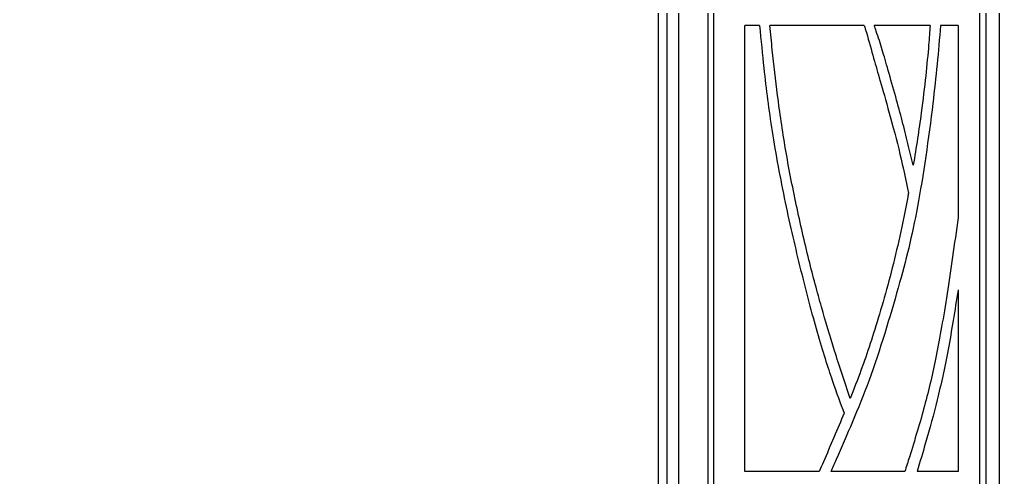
# Model space of a CAD drawing. Extents: x 0 to 80.9, y -7.4 to 60.
# Drawn here: x 19.25 to 38.5, y 30.04 to 39.04 of the extents above; entities that cross this region are included whole.
import ezdxf

# ---------------------------------------------------------------- set-up
doc = ezdxf.new("R2010")
doc.units = 0
doc.header["$MEASUREMENT"] = 0
doc.layers.add('LAYER_1', color=7, linetype='CONTINUOUS')

msp = doc.modelspace()

# ---------------------------------------------------------------- linework, layer by layer
at = {"layer": 'LAYER_1'}
for points in [[(0, 0), (38.497, 0), (38.497, 60.005), (0, 60.005), (0, 0)], [(32.771, 11.512), (38.24, 11.512), (38.24, 48.6), (32.771, 48.6), (32.771, 11.512)], [(32.882, 11.637), (38.114, 11.637), (38.114, 48.474), (32.882, 48.474), (32.882, 11.637)]]:
    msp.add_lwpolyline(points, close=True, dxfattribs=at)
for points in [[(31.968, 10.542), (31.968, 10.542), (31.968, 49.409), (31.968, 49.409)], [(32.199, 10.787), (32.199, 10.787), (32.199, 49.409), (32.199, 49.409)], [(31.795, 49.254), (31.795, 49.254), (31.795, 10.366), (31.795, 10.366)], [(33.495, 30.155), (33.495, 30.155), (33.495, 38.92), (33.495, 38.92)], [(33.787, 38.92), (33.787, 38.92), (33.495, 38.92), (33.495, 38.92)], [(35.84, 38.92), (35.84, 38.92), (33.988, 38.92), (33.988, 38.92)], [(37.136, 38.92), (37.136, 38.92), (36.038, 38.92), (36.038, 38.92)], [(37.686, 38.92), (37.686, 38.92), (37.339, 38.92), (37.339, 38.92)], [(37.686, 38.92), (37.686, 38.92), (37.686, 35.143), (37.686, 35.143)], [(37.686, 33.725), (37.686, 33.725), (37.686, 30.155), (37.686, 30.155)], [(34.958, 30.155), (34.958, 30.155), (33.495, 30.155), (33.495, 30.155)], [(36.638, 30.155), (36.638, 30.155), (35.187, 30.155), (35.187, 30.155)], [(37.686, 30.155), (37.686, 30.155), (36.88, 30.155), (36.88, 30.155)]]:
    msp.add_open_spline(points, degree=3, dxfattribs=at)
for points, knots in [([(33.787, 38.92), (33.812, 38.629), (33.841, 38.348), (33.87, 38.086), (33.87, 38.086), (33.917, 37.655), (33.963, 37.275), (34.032, 36.837), (34.032, 36.837), (34.101, 36.4), (34.193, 35.907), (34.289, 35.443), (34.289, 35.443), (34.386, 34.98), (34.487, 34.547), (34.593, 34.118), (34.593, 34.118), (34.699, 33.689), (34.81, 33.265), (34.916, 32.894), (34.916, 32.894), (35.023, 32.522), (35.125, 32.204), (35.213, 31.948), (35.213, 31.948), (35.3, 31.692), (35.373, 31.497), (35.446, 31.302)], [0, 0, 0, 0, 0.125, 0.125, 0.125, 0.125, 0.25, 0.25, 0.25, 0.25, 0.375, 0.375, 0.375, 0.375, 0.5, 0.5, 0.5, 0.5, 0.625, 0.625, 0.625, 0.625, 0.75, 0.75, 0.75, 0.75, 1, 1, 1, 1]), ([(35.563, 31.589), (35.457, 31.91), (35.352, 32.231), (35.259, 32.528), (35.259, 32.528), (35.165, 32.826), (35.084, 33.1), (35.002, 33.388), (35.002, 33.388), (34.92, 33.677), (34.839, 33.98), (34.755, 34.318), (34.755, 34.318), (34.672, 34.655), (34.586, 35.028), (34.507, 35.396), (34.507, 35.396), (34.429, 35.764), (34.358, 36.128), (34.296, 36.492), (34.296, 36.492), (34.234, 36.856), (34.182, 37.22), (34.14, 37.541), (34.14, 37.541), (34.099, 37.862), (34.067, 38.14), (34.036, 38.44), (34.036, 38.44), (34.019, 38.596), (34.003, 38.759), (33.988, 38.92)], [0, 0, 0, 0, 0.111111, 0.111111, 0.111111, 0.111111, 0.222222, 0.222222, 0.222222, 0.222222, 0.333333, 0.333333, 0.333333, 0.333333, 0.444444, 0.444444, 0.444444, 0.444444, 0.555556, 0.555556, 0.555556, 0.555556, 0.666667, 0.666667, 0.666667, 0.666667, 0.777778, 0.777778, 0.777778, 0.777778, 1, 1, 1, 1]), ([(37.339, 38.92), (37.301, 38.401), (37.253, 37.918), (37.189, 37.388), (37.189, 37.388), (37.108, 36.712), (36.999, 35.959), (36.888, 35.361), (36.888, 35.361), (36.777, 34.763), (36.664, 34.32), (36.508, 33.763), (36.508, 33.763), (36.351, 33.207), (36.15, 32.538), (35.937, 31.952), (35.937, 31.952), (35.723, 31.367), (35.497, 30.865), (35.288, 30.388), (35.288, 30.388), (35.254, 30.31), (35.22, 30.232), (35.187, 30.155)], [0, 0, 0, 0, 0.142857, 0.142857, 0.142857, 0.142857, 0.285714, 0.285714, 0.285714, 0.285714, 0.428571, 0.428571, 0.428571, 0.428571, 0.571429, 0.571429, 0.571429, 0.571429, 0.714286, 0.714286, 0.714286, 0.714286, 1, 1, 1, 1]), ([(35.84, 38.92), (35.855, 38.875), (35.87, 38.828), (35.885, 38.78), (35.885, 38.78), (35.935, 38.615), (35.983, 38.432), (36.026, 38.278), (36.026, 38.278), (36.069, 38.123), (36.107, 37.997), (36.156, 37.828), (36.156, 37.828), (36.205, 37.659), (36.265, 37.448), (36.333, 37.199), (36.333, 37.199), (36.402, 36.95), (36.479, 36.663), (36.543, 36.394), (36.543, 36.394), (36.608, 36.126), (36.659, 35.875), (36.711, 35.625)], [0, 0, 0, 0, 0.142857, 0.142857, 0.142857, 0.142857, 0.285714, 0.285714, 0.285714, 0.285714, 0.428571, 0.428571, 0.428571, 0.428571, 0.571429, 0.571429, 0.571429, 0.571429, 0.714286, 0.714286, 0.714286, 0.714286, 1, 1, 1, 1]), ([(36.806, 36.172), (36.771, 36.312), (36.737, 36.453), (36.701, 36.599), (36.701, 36.599), (36.665, 36.744), (36.627, 36.895), (36.588, 37.046), (36.588, 37.046), (36.549, 37.197), (36.508, 37.349), (36.46, 37.518), (36.46, 37.518), (36.413, 37.688), (36.359, 37.876), (36.314, 38.034), (36.314, 38.034), (36.269, 38.192), (36.232, 38.322), (36.195, 38.443), (36.195, 38.443), (36.159, 38.565), (36.121, 38.68), (36.076, 38.81), (36.076, 38.81), (36.064, 38.846), (36.051, 38.883), (36.038, 38.92)], [0, 0, 0, 0, 0.125, 0.125, 0.125, 0.125, 0.25, 0.25, 0.25, 0.25, 0.375, 0.375, 0.375, 0.375, 0.5, 0.5, 0.5, 0.5, 0.625, 0.625, 0.625, 0.625, 0.75, 0.75, 0.75, 0.75, 1, 1, 1, 1]), ([(37.136, 38.92), (37.128, 38.801), (37.119, 38.675), (37.107, 38.536), (37.107, 38.536), (37.077, 38.171), (37.031, 37.724), (36.961, 37.202), (36.961, 37.202), (36.917, 36.877), (36.864, 36.523), (36.806, 36.172)], [0, 0, 0, 0, 0.25, 0.25, 0.25, 0.25, 0.5, 0.5, 0.5, 0.5, 1, 1, 1, 1]), ([(36.711, 35.625), (36.706, 35.599), (36.701, 35.573), (36.696, 35.547), (36.696, 35.547), (36.596, 35.009), (36.489, 34.53), (36.371, 34.072), (36.371, 34.072), (36.253, 33.614), (36.123, 33.177), (36.004, 32.805), (36.004, 32.805), (35.885, 32.432), (35.776, 32.125), (35.615, 31.719), (35.615, 31.719), (35.598, 31.677), (35.581, 31.634), (35.563, 31.589)], [0, 0, 0, 0, 0.166667, 0.166667, 0.166667, 0.166667, 0.333333, 0.333333, 0.333333, 0.333333, 0.5, 0.5, 0.5, 0.5, 0.666667, 0.666667, 0.666667, 0.666667, 1, 1, 1, 1]), ([(37.686, 35.143), (37.614, 34.626), (37.541, 34.11), (37.47, 33.65), (37.47, 33.65), (37.398, 33.189), (37.327, 32.786), (37.256, 32.431), (37.256, 32.431), (37.185, 32.077), (37.113, 31.772), (37.026, 31.444), (37.026, 31.444), (36.938, 31.117), (36.833, 30.768), (36.73, 30.44), (36.73, 30.44), (36.699, 30.344), (36.669, 30.249), (36.638, 30.155)], [0, 0, 0, 0, 0.166667, 0.166667, 0.166667, 0.166667, 0.333333, 0.333333, 0.333333, 0.333333, 0.5, 0.5, 0.5, 0.5, 0.666667, 0.666667, 0.666667, 0.666667, 1, 1, 1, 1]), ([(37.686, 33.725), (37.622, 33.321), (37.558, 32.918), (37.49, 32.552), (37.49, 32.552), (37.421, 32.186), (37.348, 31.857), (37.276, 31.563), (37.276, 31.563), (37.203, 31.27), (37.132, 31.01), (37.041, 30.698), (37.041, 30.698), (36.992, 30.53), (36.938, 30.346), (36.88, 30.155)], [0, 0, 0, 0, 0.2, 0.2, 0.2, 0.2, 0.4, 0.4, 0.4, 0.4, 0.6, 0.6, 0.6, 0.6, 1, 1, 1, 1]), ([(35.446, 31.302), (35.318, 30.994), (35.176, 30.66), (35.04, 30.344), (35.04, 30.344), (35.012, 30.28), (34.985, 30.217), (34.958, 30.155)], [0, 0, 0, 0, 0.333333, 0.333333, 0.333333, 0.333333, 1, 1, 1, 1])]:
    msp.add_open_spline(points, degree=3, knots=knots, dxfattribs=at)

doc.saveas('drawing.dxf')
